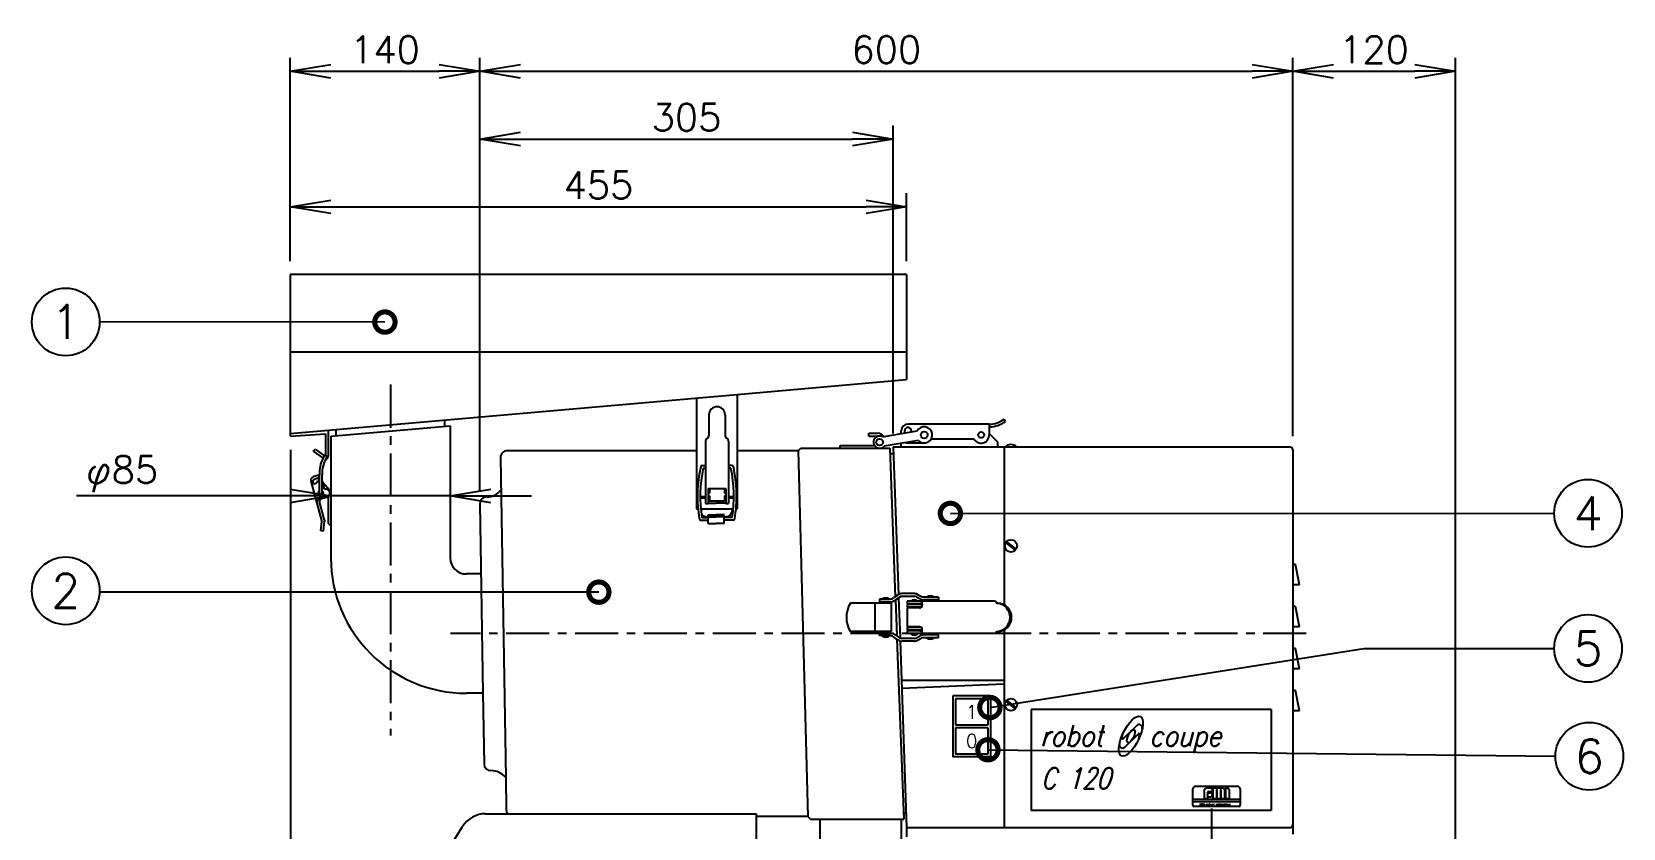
# Model space of a CAD drawing. Extents: x 230 to 4050, y 0 to 2754.
# Drawn here: x 1694 to 2869, y 927 to 1514 of the extents above; entities that cross this region are included whole.
import ezdxf
from ezdxf.enums import TextEntityAlignment as Align

# ---------------------------------------------------------------- set-up
doc = ezdxf.new("R2010")
doc.units = 0
doc.header["$PDMODE"] = 3
doc.linetypes.add('CENTER', pattern=[50.8, 31.75, -6.35, 6.35, -6.35])
doc.layers.get('0').update_dxf_attribs({"linetype": 'CONTINUOUS'})
doc.layers.get('DEFPOINTS').update_dxf_attribs({"linetype": 'CONTINUOUS'})
doc.layers.add('SUNPOU', color=7, linetype='CONTINUOUS')
doc.styles.get("Standard").update_dxf_attribs({"font": 'ROMANS', "bigfont": 'EXTFONT.shx'})
doc.dimstyles.get("Standard").update_dxf_attribs({"dimscale": 10, "dimtxt": 2, "dimasz": 3, "dimexe": 1, "dimexo": 1, "dimgap": 0.6, "dimtad": 3, "dimdec": 0, "dimzin": 0, "dimdsep": 46, "dimtxsty": 'STANDARD', "dimblk1": 'OPEN', "dimblk2": 'OPEN', "dimsah": 1, "dimcen": 1.5, "dimadec": 0, "dimazin": 0, "dimtfac": 1, "dimtdec": 0, "dimtmove": 0, "dimatfit": 0, "dimldrblk": 'DOTSMALL', "dimfxl": 1, "dimtvp": 1, "dimtolj": 1, "dimtzin": 0, "dimarcsym": 0})

# ---------------------------------------------------------------- blocks, each defined once
blk = doc.blocks.new('_DotSmall')
at = {"color": 0, "linetype": 'ByBlock', "const_width": 0.5}
blk.add_lwpolyline([(-0.0625, 0, 1), (0.0625, 0, 1)], format="xyb", close=True, dxfattribs=at)
blk = doc.blocks.new('_OPEN')
at = {"color": 0, "linetype": 'ByBlock'}
for p, q in [((-1, 0.167), (0, 0)), ((0, 0), (-1, -0.167)), ((0, 0), (-1, 0))]:
    blk.add_line(p, q, dxfattribs=at)
blk = doc.blocks.new('*D13')
at = {"layer": 'DEFPOINTS', "color": 0}
for p in [(2003.2, 1178.7), (1915.2, 1171.9), (1915.2, 1171.9)]:
    blk.add_point(p, dxfattribs=at)
at = {"layer": 'SUNPOU', "color": 0, "lineweight": -2}
for p, q in [((1885.2, 1171.9), (1727.5, 1171.9)), ((2003.2, 1171.9), (1915.2, 1171.9)), ((2003.2, 1168.7), (2003.2, 1161.9)), ((2033.2, 1171.9), (2063.2, 1171.9))]:
    blk.add_line(p, q, dxfattribs=at)
at = {"layer": 'SUNPOU', "color": 0, "lineweight": -2, "xscale": 30, "yscale": 30, "zscale": 30}
blk.add_blockref('_OPEN', (1915.2, 1171.9), dxfattribs=at)
at = {"layer": 'SUNPOU', "color": 0, "lineweight": -2, "xscale": 30, "yscale": 30, "zscale": 30, "rotation": 180}
blk.add_blockref('_OPEN', (2003.2, 1171.9), dxfattribs=at)
at = {"layer": 'SUNPOU', "color": 0, "insert": (1761.1, 1187.9), "char_height": 20, "attachment_point": 5}
blk.add_mtext('\\A1;φ85', dxfattribs=at)
blk = doc.blocks.new('*D14')
at = {"layer": 'DEFPOINTS', "color": 0}
for p in [(1885.4, 1215.9), (2745.2, 510.2), (2745.2, 285.2)]:
    blk.add_point(p, dxfattribs=at)
at = {"layer": 'SUNPOU', "color": 0, "lineweight": -2}
for p, q in [((1885.4, 1205.9), (1885.4, 275.2)), ((2745.2, 500.2), (2745.2, 275.2)), ((1915.4, 285.2), (2715.2, 285.2))]:
    blk.add_line(p, q, dxfattribs=at)
at = {"layer": 'SUNPOU', "color": 0, "lineweight": -2, "xscale": 30, "yscale": 30, "zscale": 30, "rotation": 180}
blk.add_blockref('_OPEN', (1885.4, 285.2), dxfattribs=at)
at = {"layer": 'SUNPOU', "color": 0, "lineweight": -2, "xscale": 30, "yscale": 30, "zscale": 30}
blk.add_blockref('_OPEN', (2745.2, 285.2), dxfattribs=at)
at = {"layer": 'SUNPOU', "color": 0, "insert": (2363.7, 301.2), "char_height": 20, "attachment_point": 5}
blk.add_mtext('\\A1;860', dxfattribs=at)
blk = doc.blocks.new('*D31')
at = {"layer": 'DEFPOINTS', "color": 0}
for p in [(2340.2, 1385.2), (1885.2, 1335.2), (2340.2, 1335.2)]:
    blk.add_point(p, dxfattribs=at)
at = {"layer": 'SUNPOU', "color": 0, "lineweight": -2}
for p, q in [((1885.2, 1345.2), (1885.2, 1395.2)), ((2340.2, 1345.2), (2340.2, 1395.2)), ((1915.2, 1385.2), (2310.2, 1385.2))]:
    blk.add_line(p, q, dxfattribs=at)
at = {"layer": 'SUNPOU', "color": 0, "lineweight": -2, "xscale": 30, "yscale": 30, "zscale": 30, "rotation": 180}
blk.add_blockref('_OPEN', (1885.2, 1385.2), dxfattribs=at)
at = {"layer": 'SUNPOU', "color": 0, "lineweight": -2, "xscale": 30, "yscale": 30, "zscale": 30}
blk.add_blockref('_OPEN', (2340.2, 1385.2), dxfattribs=at)
at = {"layer": 'SUNPOU', "color": 0, "insert": (2112.7, 1401.2), "char_height": 20, "attachment_point": 5}
blk.add_mtext('\\A1;455', dxfattribs=at)
blk = doc.blocks.new('*D32')
at = {"layer": 'DEFPOINTS', "color": 0}
for p in [(2330.2, 1435.2), (2330.2, 1207.9), (2025.2, 1166.1)]:
    blk.add_point(p, dxfattribs=at)
at = {"layer": 'SUNPOU', "color": 0, "lineweight": -2}
for p, q in [((2025.2, 1176.1), (2025.2, 1445.2)), ((2330.2, 1217.9), (2330.2, 1445.2)), ((2055.2, 1435.2), (2300.2, 1435.2))]:
    blk.add_line(p, q, dxfattribs=at)
at = {"layer": 'SUNPOU', "color": 0, "lineweight": -2, "xscale": 30, "yscale": 30, "zscale": 30, "rotation": 180}
blk.add_blockref('_OPEN', (2025.2, 1435.2), dxfattribs=at)
at = {"layer": 'SUNPOU', "color": 0, "lineweight": -2, "xscale": 30, "yscale": 30, "zscale": 30}
blk.add_blockref('_OPEN', (2330.2, 1435.2), dxfattribs=at)
at = {"layer": 'SUNPOU', "color": 0, "insert": (2177.7, 1451.2), "char_height": 20, "attachment_point": 5}
blk.add_mtext('\\A1;305', dxfattribs=at)
blk = doc.blocks.new('*D33')
at = {"layer": 'DEFPOINTS', "color": 0}
for p in [(2025.2, 1485.2), (1885.2, 1335.2), (2025.2, 1166.1)]:
    blk.add_point(p, dxfattribs=at)
at = {"layer": 'SUNPOU', "color": 0, "lineweight": -2}
for p, q in [((1885.2, 1345.2), (1885.2, 1495.2)), ((2025.2, 1176.1), (2025.2, 1495.2)), ((1915.2, 1485.2), (1995.2, 1485.2))]:
    blk.add_line(p, q, dxfattribs=at)
at = {"layer": 'SUNPOU', "color": 0, "lineweight": -2, "xscale": 30, "yscale": 30, "zscale": 30, "rotation": 180}
blk.add_blockref('_OPEN', (1885.2, 1485.2), dxfattribs=at)
at = {"layer": 'SUNPOU', "color": 0, "lineweight": -2, "xscale": 30, "yscale": 30, "zscale": 30}
blk.add_blockref('_OPEN', (2025.2, 1485.2), dxfattribs=at)
at = {"layer": 'SUNPOU', "color": 0, "insert": (1955.2, 1501.2), "char_height": 20, "attachment_point": 5}
blk.add_mtext('\\A1;140', dxfattribs=at)
blk = doc.blocks.new('*D34')
at = {"layer": 'DEFPOINTS', "color": 0}
for p in [(2625.2, 1485.2), (2625.2, 1205.9), (2025.2, 1166.2)]:
    blk.add_point(p, dxfattribs=at)
at = {"layer": 'SUNPOU', "color": 0, "lineweight": -2}
for p, q in [((2025.2, 1176.2), (2025.2, 1495.2)), ((2625.2, 1215.9), (2625.2, 1495.2)), ((2055.2, 1485.2), (2595.2, 1485.2))]:
    blk.add_line(p, q, dxfattribs=at)
at = {"layer": 'SUNPOU', "color": 0, "lineweight": -2, "xscale": 30, "yscale": 30, "zscale": 30, "rotation": 180}
blk.add_blockref('_OPEN', (2025.2, 1485.2), dxfattribs=at)
at = {"layer": 'SUNPOU', "color": 0, "lineweight": -2, "xscale": 30, "yscale": 30, "zscale": 30}
blk.add_blockref('_OPEN', (2625.2, 1485.2), dxfattribs=at)
at = {"layer": 'SUNPOU', "color": 0, "insert": (2325.2, 1501.2), "char_height": 20, "attachment_point": 5}
blk.add_mtext('\\A1;600', dxfattribs=at)
blk = doc.blocks.new('*D35')
at = {"layer": 'DEFPOINTS', "color": 0}
for p in [(2745.2, 1485.2), (2625.2, 1205.9), (2745.2, 518.2)]:
    blk.add_point(p, dxfattribs=at)
at = {"layer": 'SUNPOU', "color": 0, "lineweight": -2}
for p, q in [((2625.2, 1215.9), (2625.2, 1495.2)), ((2745.2, 528.2), (2745.2, 1495.2)), ((2655.2, 1485.2), (2715.2, 1485.2))]:
    blk.add_line(p, q, dxfattribs=at)
at = {"layer": 'SUNPOU', "color": 0, "lineweight": -2, "xscale": 30, "yscale": 30, "zscale": 30, "rotation": 180}
blk.add_blockref('_OPEN', (2625.2, 1485.2), dxfattribs=at)
at = {"layer": 'SUNPOU', "color": 0, "lineweight": -2, "xscale": 30, "yscale": 30, "zscale": 30}
blk.add_blockref('_OPEN', (2745.2, 1485.2), dxfattribs=at)
at = {"layer": 'SUNPOU', "color": 0, "insert": (2685.2, 1501.2), "char_height": 20, "attachment_point": 5}
blk.add_mtext('\\A1;120', dxfattribs=at)

msp = doc.modelspace()

# ---------------------------------------------------------------- linework, layer by layer
at = {"color": 3}
for p, q in [((2340.2, 1335.2), (1885.2, 1335.2)), ((1885.2, 1335.2), (1885.2, 1217.9)), ((2340.2, 1335.2), (2340.2, 1257.7)), ((2215.2, 1246.8), (2340.2, 1257.7)), ((2215.2, 1246.8), (2215.2, 1205.3)), ((2401.2, 1224.9), (2341.2, 1224.9)), ((2401.2, 1222.9), (2401.2, 1217.9)), ((2413.2, 1226.9), (2412.1, 1228.5)), ((1885.2, 1217.9), (1885.2, 1215.9)), ((1885.4, 1215.9), (1911.2, 1217.7)), ((1911.2, 1217.7), (1911.2, 1201.9)), ((2312.2, 1216.1), (2312.2, 1218.1)), ((2312.2, 1218.1), (2318.7, 1218.1)), ((2312.2, 1216.1), (2318.7, 1216.1)), ((2336.2, 1217.7), (2323.3, 1215.6)), ((2336.2, 1217.7), (2336.2, 1219.9)), ((2407.2, 1211.9), (2401.2, 1217.9)), ((2407.2, 1211.9), (2407.2, 1207.9)), ((1902.2, 1204.9), (1903.6, 1206.3)), ((1902.2, 1204.9), (1909.4, 1199.8)), ((1903.6, 1206.3), (1910.4, 1201.5)), ((2260.2, 1205.3), (2215.2, 1205.3)), ((2260.2, 1205.3), (2262.2, 1207.1)), ((2262.2, 1207.1), (2291.2, 1207.1)), ((2291.2, 1209.1), (2316.5, 1209.1)), ((2291.2, 1207.1), (2291.2, 1209.1)), ((2412.7, 1207.9), (2330.2, 1207.9)), ((2623.2, 1207.9), (2421.7, 1207.9)), ((2625.2, 1205.9), (2625.2, 1121.3)), ((1906.1, 1187.3), (1902.1, 1185.9)), ((1906.7, 1185.7), (1906.1, 1187.3)), ((1906.7, 1185.7), (1906.7, 1187.4)), ((1908.6, 1153.8), (1900.6, 1182.8)), ((1910.6, 1153.9), (1906.8, 1167.5)), ((1908.2, 1170), (1912.2, 1171.1)), ((1913.2, 1171.6), (1913.2, 1151.9)), ((1907.8, 1146.2), (1908.6, 1153)), ((1909.7, 1145.9), (1910.6, 1153.2)), ((1915.2, 1149.9), (1913.2, 1151.9)), ((1909.7, 1145.9), (1907.8, 1146.2)), ((1915.2, 1149.9), (1915.2, 1126.3)), ((2627.2, 1121.3), (2625.2, 1121.3)), ((2630.2, 1106.3), (2627.2, 1121.3)), ((2630.2, 1106.3), (2625.2, 1106.3)), ((2625.2, 1106.3), (2625.2, 1090.3)), ((2627.2, 1090.3), (2625.2, 1090.3)), ((2630.2, 1075.3), (2627.2, 1090.3)), ((2630.2, 1075.3), (2625.2, 1075.3)), ((2625.2, 1075.3), (2625.2, 1059.3)), ((2627.2, 1059.3), (2625.2, 1059.3)), ((2630.2, 1044.3), (2627.2, 1059.3)), ((2630.2, 1044.3), (2625.2, 1044.3)), ((2625.2, 1044.3), (2625.2, 1028.3)), ((2027.4, 1026.3), (2015.2, 1026.3)), ((2027.4, 1026.3), (2028.3, 974.1)), ((2627.2, 1028.3), (2625.2, 1028.3)), ((2630.2, 1013.3), (2627.2, 1028.3)), ((2630.2, 1013.3), (2625.2, 1013.3)), ((2625.2, 1013.3), (2625.2, 922.3)), ((2044.3, 964.2), (2044.7, 940.1)), ((2003.2, 913.3), (2012.4, 927.9)), ((2029.4, 937.4), (2045.6, 937.4)), ((2267.2, 935.3), (2229.2, 935.3)), ((2229.2, 935.3), (2229.2, 913.3)), ((2269.2, 933.5), (2267.2, 935.3)), ((2269.2, 933.5), (2276.2, 933.5)), ((2276.2, 933.5), (2276.2, 908.6))]:
    msp.add_line(p, q, dxfattribs=at)
at = {"color": 2}
for p, q in [((2340.2, 1277.9), (1885.2, 1277.9)), ((1885.2, 1217.9), (2215.2, 1246.8)), ((1915.2, 1215.9), (2003.2, 1223.6)), ((1999.2, 1223.3), (1999.2, 1227.4)), ((2003.2, 1223.6), (2003.2, 1126.3)), ((1915.2, 1215.9), (1915.2, 1149.9)), ((1919.2, 1215.9), (1919.2, 1220.4)), ((2040.4, 1200.1), (2044.3, 964.2)), ((2185.2, 1205.3), (2045.4, 1205.3)), ((2260.2, 1205.3), (2267.2, 935.3)), ((2291.2, 1207.1), (2327.7, 1207.1)), ((2327.7, 1207.1), (2331.8, 1097.5)), ((2330.4, 1202.9), (2327.9, 1202.9)), ((2330.2, 1207.9), (2334.1, 1099)), ((2412.2, 1207.9), (2412.2, 1091.5)), ((2421.7, 1207.9), (2412.7, 1207.9)), ((2025.2, 1166.1), (2027.4, 1026.3)), ((2625.2, 1121.3), (2625.2, 1106.3)), ((2026.1, 1114.3), (2015.2, 1114.3)), ((2331.9, 1095.2), (2332.9, 1068.7)), ((2334.2, 1096.7), (2335.3, 1067.1)), ((2625.2, 1090.3), (2625.2, 1075.3)), ((2412.2, 1073), (2412.2, 927.2)), ((2333, 1066.2), (2338, 933.5)), ((2335.3, 1065), (2340.2, 927.2)), ((2625.2, 1059.3), (2625.2, 1044.3)), ((2336.2, 1035.9), (2412.2, 1035.9)), ((2412.2, 1032.9), (2336.4, 1029.9)), ((2625.2, 1028.3), (2625.2, 1013.3)), ((2609.2, 1014.3), (2432.2, 1014.3)), ((2432.2, 1014.3), (2432.2, 939.8)), ((2609.2, 1014.3), (2609.2, 939.8)), ((2609.2, 939.8), (2432.2, 939.8)), ((2045.6, 937.4), (2229.2, 937.4)), ((2229.2, 937.4), (2229.2, 935.3)), ((2276.2, 933.5), (2338, 933.5)), ((2336.2, 933.5), (2336.2, 917.6)), ((2339.9, 937.6), (2337.8, 937.6)), ((2340.2, 927.2), (2623.2, 927.2)), ((2340.2, 927.2), (2340.2, 920.3))]:
    msp.add_line(p, q, dxfattribs=at)
at = {"color": 2, "linetype": 'CENTER'}
for p, q in [((1959.2, 1254), (1959.2, 995.2)), ((2635.2, 1070.3), (2003.4, 1070.3)), ((2565.1, 941.3), (2565.1, 888.1))]:
    msp.add_line(p, q, dxfattribs=at)
at = {"color": 4}
for p, q in [((2185.2, 1244.2), (2185.2, 1162.4)), ((2194.2, 1231.7), (2194.2, 1216.3)), ((2206.2, 1231.7), (2206.2, 1216.3)), ((2401.2, 1224.9), (2401.2, 1222.9)), ((1913.2, 1219.9), (1913.2, 1200.9)), ((2191.7, 1212.4), (2191.7, 1166.4)), ((2193.5, 1214.8), (2192.5, 1214)), ((2207, 1214.8), (2208, 1214)), ((2208.7, 1212.4), (2208.7, 1166.4)), ((2323.3, 1215.6), (2322.5, 1215.5)), ((2349, 1212.7), (2323.6, 1208.6)), ((2347.9, 1219.6), (2336.2, 1217.7)), ((2336.2, 1207.9), (2336.2, 1210.6)), ((2353.2, 1210.9), (2341.2, 1210.9)), ((2390, 1213.9), (2358.4, 1213.9)), ((2401.2, 1217.9), (2401.2, 1216.9)), ((2215.2, 1205.3), (2215.2, 1162.4)), ((1908.7, 1173.9), (1908.7, 1187.4)), ((2189.2, 1194.4), (2191.7, 1194.4)), ((2190, 1192.4), (2191.7, 1192.4)), ((2211.2, 1194.4), (2208.7, 1194.4)), ((2210.4, 1192.4), (2208.7, 1192.4)), ((1906.8, 1185.5), (1902.8, 1184)), ((1906.7, 1183.9), (1905.5, 1183.6)), ((1906.7, 1173.9), (1906.7, 1185.7)), ((1906.8, 1185.5), (1906.7, 1185.7)), ((1910.6, 1176.8), (1909, 1182.5)), ((1909, 1182.4), (1914.1, 1176.4)), ((2193.7, 1177.4), (2206.7, 1177.4)), ((2193.7, 1177.4), (2193.7, 1166.4)), ((2194.7, 1177.4), (2194.7, 1173.9)), ((2205.7, 1177.4), (2205.7, 1173.9)), ((2206.7, 1177.4), (2206.7, 1166.4)), ((1906.3, 1169.4), (1908.2, 1170)), ((2188.1, 1170.4), (2191.7, 1170.4)), ((2188.2, 1171.4), (2191.7, 1171.4)), ((2191.7, 1166.4), (2193.7, 1166.4)), ((2193.7, 1173.9), (2194.7, 1173.9)), ((2193.7, 1171.9), (2194.7, 1171.9)), ((2193.7, 1166.6), (2199.6, 1166.6)), ((2194.7, 1171.9), (2194.7, 1168.4)), ((2194.7, 1168.4), (2205.7, 1168.4)), ((2206.7, 1166.6), (2199.6, 1166.6)), ((2205.7, 1173.9), (2206.7, 1173.9)), ((2205.7, 1171.9), (2205.7, 1168.4)), ((2205.7, 1171.9), (2206.7, 1171.9)), ((2206.7, 1166.4), (2208.7, 1166.4)), ((2208.7, 1171.4), (2212.2, 1171.4)), ((2208.7, 1170.4), (2212.3, 1170.4)), ((2185.2, 1162.4), (2186.3, 1162.4)), ((2188.2, 1154), (2193.6, 1154)), ((2188.3, 1162.4), (2212.2, 1162.4)), ((2189.1, 1156), (2193.6, 1156)), ((2193.6, 1157.9), (2199.6, 1157.9)), ((2193.6, 1151.6), (2193.6, 1157.9)), ((2193.6, 1156.6), (2199.6, 1156.6)), ((2193.6, 1151.6), (2199.6, 1151.6)), ((2205.6, 1157.9), (2199.6, 1157.9)), ((2205.6, 1156.6), (2199.6, 1156.6)), ((2205.6, 1151.6), (2199.6, 1151.6)), ((2205.6, 1151.6), (2205.6, 1157.9)), ((2211.4, 1156), (2205.6, 1156)), ((2212.2, 1154), (2205.6, 1154)), ((2211.6, 1161.6), (2211.6, 1162.4)), ((2214.2, 1162.4), (2215.2, 1162.4)), ((2413.4, 1137.3), (2420.4, 1131.8)), ((2414, 1138.1), (2421.1, 1132.6)), ((2328.7, 1092.8), (2298.7, 1092.8)), ((2316.7, 1092.8), (2316.7, 1071.8)), ((2327.7, 1095.8), (2320.2, 1095.8)), ((2320.2, 1095.8), (2320.2, 1093.8)), ((2327.7, 1093.8), (2320.2, 1093.8)), ((2322.2, 1093.8), (2322.2, 1092.8)), ((2327.2, 1093.8), (2327.2, 1092.8)), ((2328.7, 1092.8), (2328.7, 1071.8)), ((2334, 1098.9), (2330.5, 1096.6)), ((2335.1, 1097.2), (2331.6, 1094.9)), ((2345.9, 1099.8), (2336.7, 1099.8)), ((2345.9, 1097.8), (2336.7, 1097.8)), ((2405.7, 1094.3), (2340.7, 1094.3)), ((2340.7, 1094.3), (2340.7, 1092.3)), ((2347.4, 1097.4), (2349.6, 1096.1)), ((2348.3, 1099.1), (2350.6, 1097.9)), ((2363.7, 1097.3), (2353, 1097.3)), ((2363.7, 1095.3), (2353, 1095.3)), ((2355.2, 1095.3), (2355.2, 1094.3)), ((2360.2, 1095.3), (2360.2, 1094.3)), ((2363.7, 1097.3), (2363.7, 1095.3)), ((2349.7, 1092.3), (2340.7, 1092.3)), ((2351, 1091.8), (2340.7, 1091.8)), ((2340.7, 1091.8), (2340.7, 1089.8)), ((2351, 1089.8), (2340.7, 1089.8)), ((2340.7, 1089.3), (2340.7, 1075.3)), ((2349.7, 1089.3), (2340.7, 1089.3)), ((2343.2, 1092.3), (2343.2, 1091.8)), ((2343.2, 1089.8), (2343.2, 1089.3)), ((2348.2, 1092.3), (2348.2, 1091.8)), ((2348.2, 1089.8), (2348.2, 1089.3)), ((2351.7, 1092.3), (2351.7, 1091.3)), ((2328.7, 1071.8), (2298.7, 1071.8)), ((2320.2, 1068.8), (2320.2, 1070.8)), ((2327.7, 1070.8), (2320.2, 1070.8)), ((2322.2, 1070.8), (2322.2, 1071.8)), ((2327.2, 1070.8), (2327.2, 1071.8)), ((2335.1, 1067.3), (2331.6, 1069.6)), ((2349.7, 1075.3), (2340.7, 1075.3)), ((2351, 1074.8), (2340.7, 1074.8)), ((2340.7, 1074.8), (2340.7, 1072.8)), ((2351, 1072.8), (2340.7, 1072.8)), ((2349.7, 1072.3), (2340.7, 1072.3)), ((2340.7, 1072.3), (2340.7, 1070.3)), ((2405.7, 1070.3), (2340.7, 1070.3)), ((2343.2, 1075.3), (2343.2, 1074.8)), ((2343.2, 1072.8), (2343.2, 1072.3)), ((2348.2, 1075.3), (2348.2, 1074.8)), ((2348.2, 1072.8), (2348.2, 1072.3)), ((2351.7, 1072.3), (2351.7, 1073.3)), ((2363.7, 1069.3), (2353, 1069.3)), ((2355.2, 1069.3), (2355.2, 1070.3)), ((2360.2, 1069.3), (2360.2, 1070.3)), ((2363.7, 1067.3), (2363.7, 1069.3)), ((2327.7, 1068.8), (2320.2, 1068.8)), ((2334, 1065.6), (2330.5, 1067.9)), ((2345.9, 1066.8), (2336.7, 1066.8)), ((2345.9, 1064.8), (2336.7, 1064.8)), ((2347.4, 1067.1), (2349.6, 1068.4)), ((2348.3, 1065.4), (2350.6, 1066.6)), ((2363.7, 1067.3), (2353, 1067.3)), ((2374.2, 1024.3), (2374.2, 979.3)), ((2402.2, 1024.3), (2374.2, 1024.3)), ((2400.2, 1022.3), (2376.2, 1022.3)), ((2376.2, 1022.3), (2376.2, 1002.8)), ((2400.2, 1022.3), (2400.2, 1002.8)), ((2402.2, 1024.3), (2402.2, 979.3)), ((2413.4, 1020.3), (2420.4, 1014.8)), ((2414, 1021.1), (2421.1, 1015.5)), ((2400.2, 1002.8), (2376.2, 1002.8)), ((2400.2, 1000.8), (2376.2, 1000.8)), ((2376.2, 1000.8), (2376.2, 981.3)), ((2400.2, 1000.8), (2400.2, 981.3)), ((2500, 992.7), (2510, 1002.5)), ((2510, 1002.5), (2510.1, 1002.6)), ((2501.3, 986.6), (2511.3, 996.4)), ((2402.2, 979.3), (2374.2, 979.3)), ((2400.2, 981.3), (2376.2, 981.3)), ((2501.3, 986.6), (2501.2, 986.5)), ((2551.4, 943.7), (2551.4, 955.7)), ((2553.4, 957.7), (2584.4, 957.7)), ((2559.7, 953.8), (2559.7, 948.6)), ((2562.3, 956.5), (2565.6, 956.5)), ((2562.3, 953.3), (2562.3, 948.6)), ((2562.9, 953.8), (2565.6, 953.8)), ((2565.6, 956.5), (2565.6, 953.8)), ((2566.3, 956.5), (2573.5, 956.5)), ((2566.3, 956.5), (2566.3, 948.6)), ((2568.9, 955.2), (2569.3, 955.2)), ((2568.9, 955.2), (2568.9, 948.6)), ((2569.3, 948.6), (2569.3, 955.2)), ((2571.9, 955.2), (2572.2, 955.2)), ((2571.9, 955.2), (2571.9, 948.6)), ((2572.2, 955.2), (2572.2, 948.6)), ((2574.9, 955.2), (2574.9, 948.6)), ((2575.5, 956.5), (2576.8, 956.5)), ((2575.5, 956.5), (2575.5, 948.6)), ((2578.2, 955.2), (2578.2, 948.6)), ((2586.4, 955.7), (2586.4, 943.7)), ((2586.4, 947.8), (2551.4, 947.8)), ((2586.4, 946.2), (2551.4, 946.2)), ((2585.4, 942.7), (2552.4, 942.7)), ((2559.7, 948.6), (2562.3, 948.6)), ((2566.3, 948.6), (2568.9, 948.6)), ((2569.3, 948.6), (2571.9, 948.6)), ((2572.2, 948.6), (2574.9, 948.6)), ((2575.5, 948.6), (2578.2, 948.6))]:
    msp.add_line(p, q, dxfattribs=at)
for centre, radius in [((2320.2, 1211.6), 2.5), ((2353.2, 1216.9), 2.5), ((2395.2, 1216.9), 2.25), ((2417.2, 1135), 4.5), ((2417.2, 1017.9), 4.5), ((2564, 951.2), 1.65)]:
    msp.add_circle(centre, radius, dxfattribs=at)
for centre, radius, start, end in [((2200.2, 1231.7), 6, 0, 180), ((2341.2, 1219.9), 2.5, 335.6131, 222.8242), ((2353.2, 1216.9), 6, 224.904, 153.5333), ((2193.7, 1212.4), 2, 128.6598, 180), ((2192.2, 1216.3), 2, 308.6598, 0), ((2208.2, 1216.3), 2, 180, 231.3402), ((2206.7, 1212.4), 2, 0, 51.3402), ((2320.2, 1211.6), 4.5, 60.2762, 100.2078), ((2341.2, 1215.9), 5, 251.7259, 270), ((2395.2, 1216.9), 6, 210, 0), ((1931.3, 1188.5), 22.6, 148.2975, 182.6912), ((1931.3, 1188.5), 24.6, 148.2975, 152.7668), ((1911.2, 1200.9), 1, 144.4611, 148.2975), ((1911.2, 1200.9), 1, 328.2975, 90), ((1911.2, 1200.9), 2, 270.4211, 0), ((2320.2, 1211.6), 4.5, 213.749, 318.1611), ((2318.7, 1212.6), 5.5, 270, 278.2353), ((2286.8, 1171.6), 101, 167.4396, 189.5743), ((2286.8, 1171.6), 99, 167.9034, 189.0852), ((2189.2, 1193.4), 1, 90, 167.4396), ((2113.7, 1171.6), 99, 350.9148, 12.0966), ((2211.2, 1193.4), 1, 12.5604, 90), ((2113.7, 1171.6), 101, 350.4257, 12.5604), ((1903, 1183.5), 2.53, 195.4225, 1.7773), ((1903.3, 1182.5), 1.53, 110.1814, 290.1814), ((1907.7, 1173.9), 2, 120, 60), ((1907.1, 1182), 2, 15.4225, 33.3031), ((1911.4, 1173.9), 3, 308.8037, 105.4225), ((1906.8, 1167.5), 2, 105.4225, 195.4225), ((1907.7, 1173.9), 1, 180, 0), ((2188.2, 1155), 1, 189.5743, 270), ((2192.6, 1161.6), 5, 218.2865, 270), ((2192.6, 1155.6), 1, 0, 90), ((2206.6, 1155.6), 1, 90, 180), ((2206.6, 1161.6), 5, 270, 0), ((2212.2, 1155), 1, 270, 350.4257), ((2315.6, 1082.3), 19.9, 148.1092, 211.8908), ((2324.7, 1093.1), 3.62, 46.3972, 133.6028), ((2327.7, 1100.8), 5, 270, 303.6901), ((2327.7, 1100.8), 7, 270, 303.6901), ((2336.7, 1094.8), 5, 90, 123.6901), ((2336.7, 1094.8), 3, 90, 123.6901), ((2345.7, 1091.6), 3.63, 46.3972, 133.6028), ((2345.9, 1094.8), 5, 60.9454, 90), ((2345.9, 1094.8), 3, 60.9454, 90), ((2353, 1102.3), 7, 240.9454, 270), ((2349.7, 1092.3), 2, 0, 90), ((2353, 1102.3), 5, 240.9454, 270), ((2357.7, 1094.6), 3.62, 46.3972, 133.6028), ((2407.6, 1094.7), 1.95, 193.1865, 265.2139), ((2407.7, 1094.7), 2.05, 192.4053, 262.7605), ((2407.2, 1082.3), 10.5, 270.9838, 89.0162), ((2406, 1082.3), 10.5, 277.4029, 82.518), ((2349.7, 1090.3), 2, 14.4775, 90), ((2349.7, 1091.3), 2, 270, 0), ((2327.7, 1063.8), 7, 56.3099, 90), ((2345.7, 1072.9), 3.63, 226.3972, 313.6028), ((2353, 1062.3), 7, 90, 119.0546), ((2349.7, 1073.3), 2, 0, 90), ((2349.7, 1074.3), 2, 270, 345.5225), ((2349.7, 1072.3), 2, 270, 0), ((2407.6, 1069.8), 1.95, 94.7861, 166.8135), ((2407.7, 1069.8), 2.05, 97.2395, 167.5947), ((2324.7, 1071.4), 3.62, 226.3972, 313.6028), ((2327.7, 1063.8), 5, 56.3099, 90), ((2336.7, 1069.8), 5, 236.3099, 270), ((2336.7, 1069.8), 3, 236.3099, 270), ((2345.9, 1069.8), 3, 270, 299.0546), ((2345.9, 1069.8), 5, 270, 299.0546), ((2353, 1062.3), 5, 90, 119.0546), ((2357.7, 1069.9), 3.62, 226.3972, 313.6028), ((2553.4, 955.7), 2, 90, 180), ((2562.3, 953.8), 2.64, 90, 180), ((2562.9, 953.3), 0.528, 90, 180), ((2573.5, 955.2), 1.32, 0, 90), ((2576.8, 955.2), 1.32, 0, 90), ((2584.4, 955.7), 2, 0, 90), ((2552.4, 943.7), 1, 180, 270), ((2585.4, 943.7), 1, 270, 0)]:
    msp.add_arc(centre, radius, start, end, dxfattribs=at)
at = {"color": 3}
for centre, radius, start, end in [((2341.2, 1219.9), 5, 90, 180), ((2401.1, 1243.4), 18.5, 270.4652, 306.4047), ((2401.1, 1243.4), 20.5, 270.4652, 306.4047), ((2320.2, 1211.6), 4.5, 100.2078, 213.749), ((2318.7, 1212.6), 5.5, 33.6248, 90), ((2318.7, 1212.6), 3.5, 78.421, 90), ((2417.2, 1203.8), 6.06, 42.075, 137.925), ((1931.3, 1188.5), 24.6, 152.7668, 182.5795), ((1911.2, 1200.9), 1, 90, 144.4611), ((2623.2, 1205.9), 2, 0, 90), ((1903, 1183.5), 2.53, 110.1814, 195.4225), ((1908.8, 1168), 2, 105.4225, 195.4225), ((1911.4, 1173.9), 3, 285.4225, 308.8037), ((1906.6, 1153.3), 2, 352.875, 15.4225), ((1908.7, 1153.4), 2, 352.875, 15.4225), ((2015.2, 1126.3), 100, 180, 270), ((2033.3, 974.2), 5, 181.0201, 270.2885), ((2033.4, 954.9), 14.3, 40.6262, 90.4349), ((2049.7, 940.3), 5, 182.1211, 214.9731), ((2029.4, 917.4), 20, 90, 148.1379)]:
    msp.add_arc(centre, radius, start, end, dxfattribs=at)
at = {"color": 2}
for centre, radius, start, end in [((2045.4, 1200.3), 5, 90, 182.1211), ((2030.2, 1185), 13.8, 270.1133, 320.3602), ((2030.2, 1166.2), 5, 90.2944, 181.0201), ((2015.2, 1126.3), 12, 180, 270), ((2623.2, 929.2), 2, 270, 0)]:
    msp.add_arc(centre, radius, start, end, dxfattribs=at)
at = {"color": 4, "extrusion": (0, 0, -1)}
msp.add_ellipse((1913.2, 1171.9), major_axis=(0, 5), ratio=0.4, start_param=0.438275, end_param=1.570796, dxfattribs=at)
at = {"color": 4}
for centre, major_axis, ratio, start_param, end_param in [((2505.7, 994.6), (6.9, 14.5), 0.381639, -3.13452, 3.148665), ((2505.7, 994.6), (2.31, 4.82), 0.381639, -3.13452, 3.148665), ((2511.7, 1000.8), (-2.45, 0), 0.979546, 2.921787, 5.429885), ((2499.6, 988.3), (-2.45, 0), 0.979546, -0.219805, 2.288292), ((2504.4, 994.3), (-5.16, 0), 0.979546, -0.38061, 0.274006), ((2499.8, 993), (-0.327, 0), 0.979546, 0.274006, 2.356194), ((2511.5, 996.2), (-0.327, 0), 0.979546, -2.866133, -0.785398), ((2506.9, 994.9), (-5.16, 0), 0.979546, 2.760983, 3.417052)]:
    msp.add_ellipse(centre, major_axis=major_axis, ratio=ratio, start_param=start_param, end_param=end_param, dxfattribs=at)
at = {"layer": 'SUNPOU'}
for centre in [(1719.5, 1300.3), (2843.2, 1159.1), (1719.5, 1101.9), (2843.2, 1059.4), (2844.1, 979.8)]:
    msp.add_circle(centre, 25, dxfattribs=at)

# ---------------------------------------------------------------- texts
at = {"color": 4}
for s, p in [('1', (2388.2, 1012.5)), ('0', (2388.2, 991))]:
    msp.add_text(s, height=10, dxfattribs=at).set_placement(p, align=Align.MIDDLE)
at = {"color": 4, "oblique": 15}
for s, height, width, p in [('robot   coupe', 15.455, 0.86, (2438.8, 987.3)), ('C 120', 15.45, 0.8, (2439.4, 955.8))]:
    msp.add_text(s, height=height, dxfattribs=dict(at, width=width)).set_placement(p)
at = {"color": 4}
msp.add_text('FOOD MACHINE INTERNATIONAL', height=1.111, dxfattribs=at).set_placement((2556.5, 943.6))
at = {"layer": 'SUNPOU'}
for s, p in [('1', (1719.5, 1300.3)), ('4', (2843.2, 1159.1)), ('2', (1719.5, 1101.9)), ('5', (2843.2, 1059.4)), ('6', (2844.1, 979.8))]:
    msp.add_text(s, height=25, dxfattribs=at).set_placement(p, align=Align.MIDDLE)

# ---------------------------------------------------------------- dimensions: what is measured, and where the dimension line sits
for base, p1, p2, picture, middle in [((2025.2, 1485.2), (1885.2, 1335.2), (2025.2, 1166.1), '*D33', (1955.2, 1501.2)), ((2625.2, 1485.2), (2025.2, 1166.2), (2625.2, 1205.9), '*D34', (2325.2, 1501.2)), ((2745.2, 1485.2), (2625.2, 1205.9), (2745.2, 518.2), '*D35', (2685.2, 1501.2)), ((2330.2, 1435.2), (2025.2, 1166.1), (2330.2, 1207.9), '*D32', (2177.7, 1451.2)), ((2340.2, 1385.2), (1885.2, 1335.2), (2340.2, 1335.2), '*D31', (2112.7, 1401.2))]:
    dim = msp.add_linear_dim(base=base, p1=p1, p2=p2, dimstyle='STANDARD', dxfattribs=at)
    dim.commit()
    dim.dimension.update_dxf_attribs({"geometry": picture, "text_midpoint": middle})
dim = msp.add_linear_dim(base=(2745.2, 285.2), p1=(1885.4, 1215.9), p2=(2745.2, 510.2), dimstyle='STANDARD', dxfattribs=at)
dim.commit()
dim.dimension.update_dxf_attribs({"geometry": '*D14', "text_midpoint": (2363.7, 285.2), "dimtype": 160})
dim = msp.add_linear_dim(base=(1915.2, 1171.9), p1=(2003.2, 1178.7), p2=(1915.2, 1171.9), text='φ85', dimstyle='STANDARD', dxfattribs=at)
dim.commit()
dim.dimension.update_dxf_attribs({"geometry": '*D13', "text_midpoint": (1761.1, 1171.9), "dimtype": 160})

# ---------------------------------------------------------------- leaders
for points in [[(1955.1, 1300.2), (1744.5, 1300.3)], [(2372.5, 1159), (2818.2, 1159.1)], [(2113, 1100.9), (1744.4, 1101)], [(2401.6, 1015.8), (2677.7, 1059.4), (2818.2, 1059.4)], [(2400.2, 984.6), (2819.1, 979.8)]]:
    msp.add_leader(points, dimstyle='STANDARD', dxfattribs=at)

doc.saveas('drawing.dxf')
